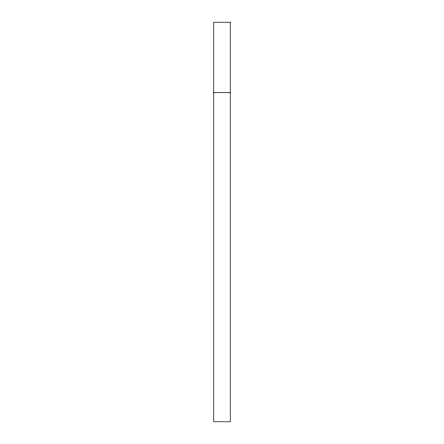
<?xml version="1.0" encoding="UTF-8"?>
<svg xmlns="http://www.w3.org/2000/svg" width="444" height="444" viewBox="0 0 444 444"><rect width="100%" height="100%" fill="white"/><g stroke="black" fill="none" stroke-linecap="round" stroke-linejoin="round"><path stroke-width="0.67" d="M213.775 92.718L230.225 92.718M230.225 22.2L213.775 22.2L213.775 421.8L230.225 421.8L230.225 22.2"/></g></svg>
